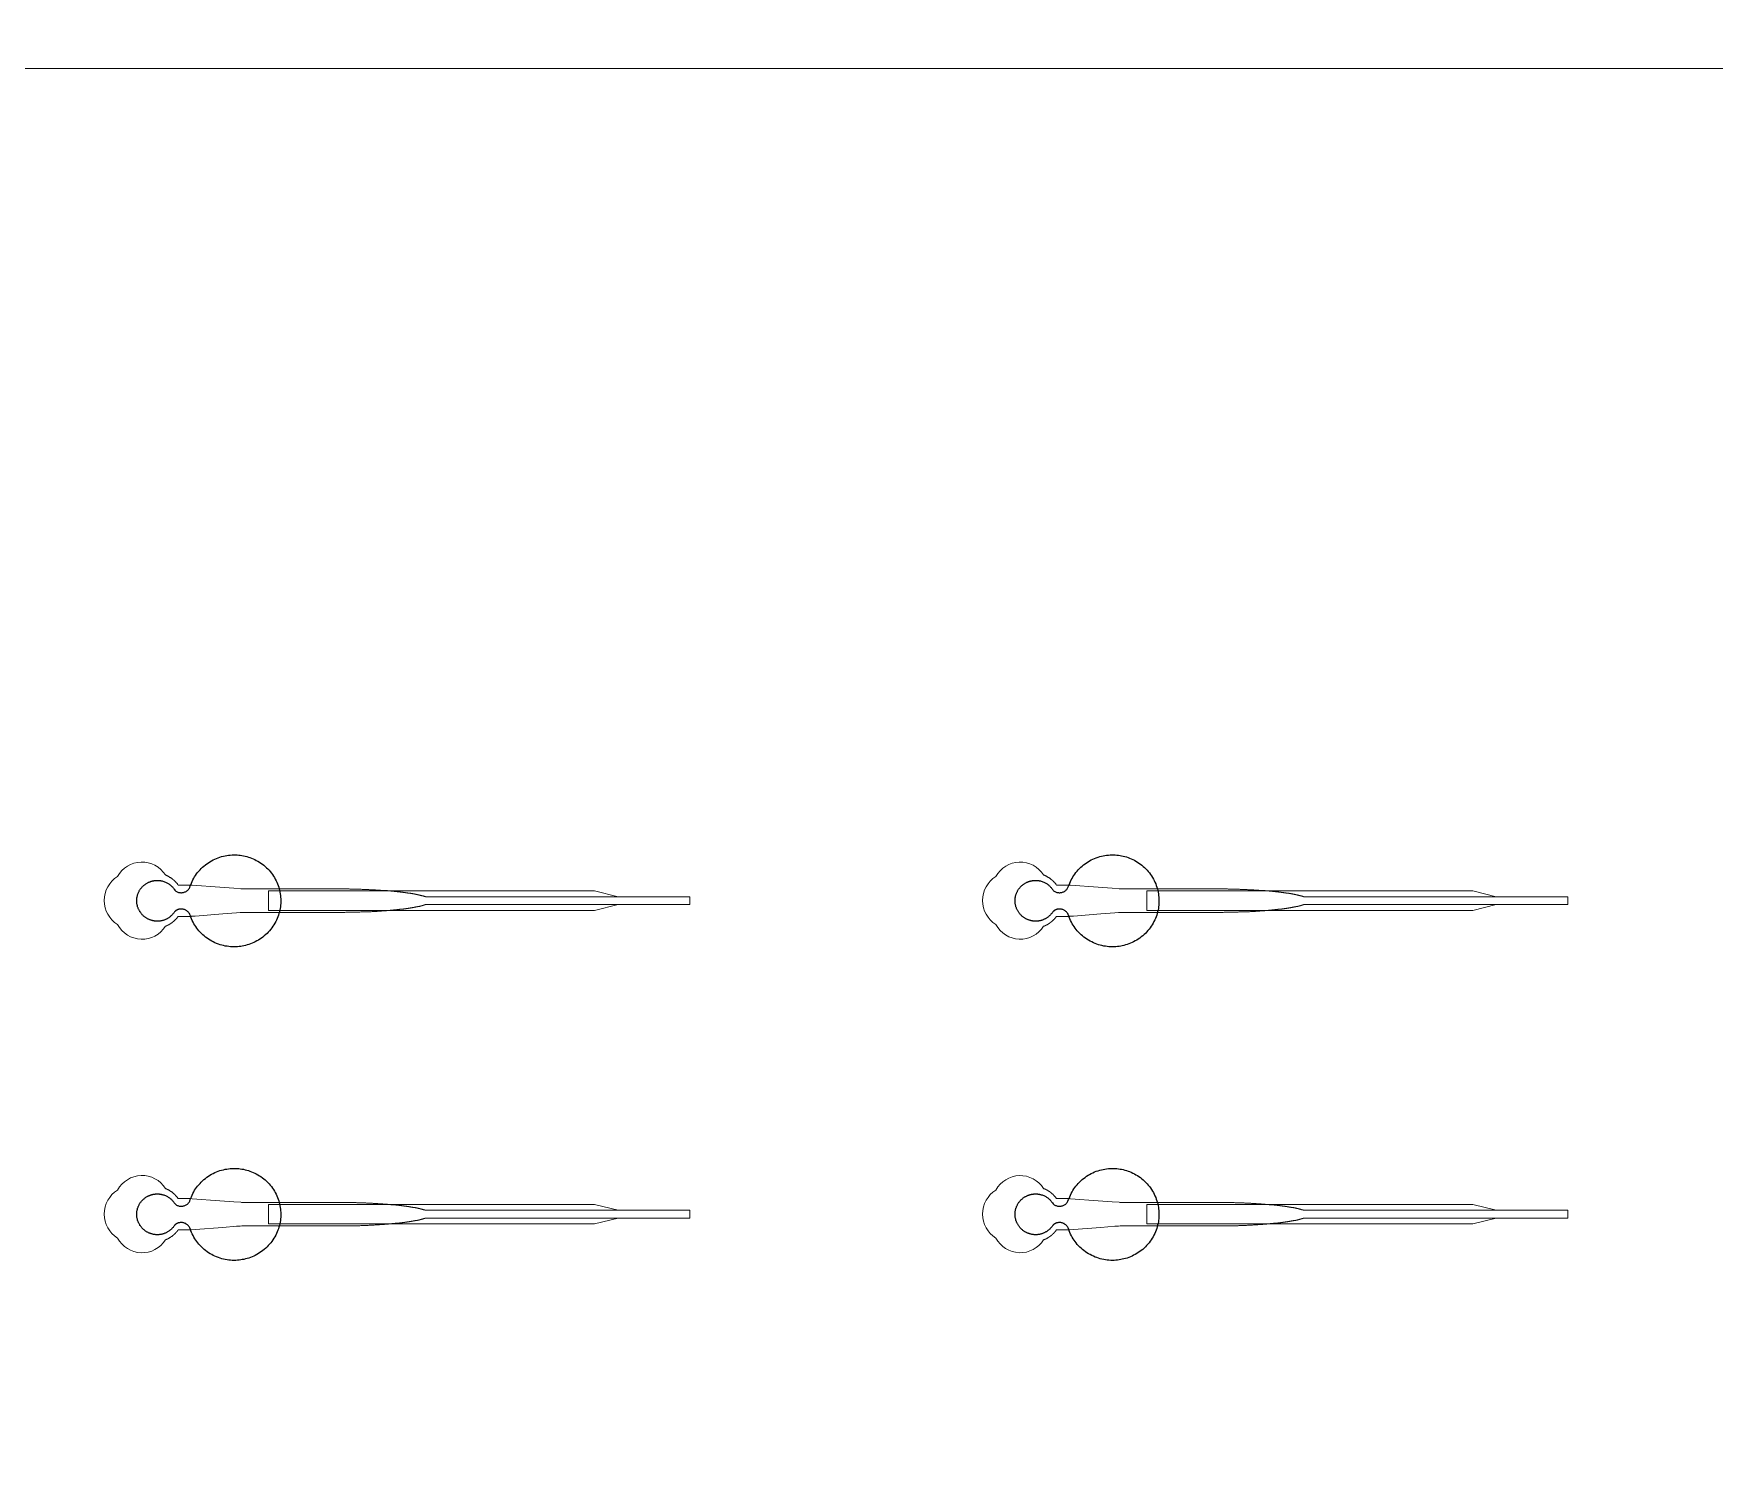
# Model space of a CAD drawing. Header units: inches. Extents: x -52997 to 52003, y -52254 to 52746.
# Drawn here: x -22241 to -11519, y 8474 to 17524 of the extents above; entities that cross this region are included whole.
import ezdxf

# ---------------------------------------------------------------- set-up
doc = ezdxf.new("R2010")
doc.units = ezdxf.units.IN
doc.header["$MEASUREMENT"] = 0
doc.layers.add('1', color=1, linetype='Continuous')
doc.layers.add('2', color=140, linetype='Continuous', lineweight=0)
doc.layers.add('3', color=90, linetype='Continuous', lineweight=0)

msp = doc.modelspace()

# ---------------------------------------------------------------- linework, layer by layer
at = {"layer": '1'}
for points in [[(-16283, -47486), (0, -47486), (16283, -47486, 5.999107)], [(-16250, -47286), (0, -47286), (16250, -47286, 5.986812)], [(-13686, -45486), (0, -45486), (13686, -45486, 6.794322)]]:
    msp.add_lwpolyline(points, format="xyb", close=True, dxfattribs=at)
msp.add_circle((-497, 246), 52500, dxfattribs=at)
for points in [[(-21343, 11921), (-21321, 11945), (-21289, 11939), (-21258, 11934), (-21244, 11905), (-21169, 11664), (-20917, 11702), (-20665, 11740), (-20664, 11992), (-20664, 12244), (-20916, 12282), (-21168, 12320), (-21244, 12079), (-21257, 12050), (-21288, 12045), (-21319, 12039), (-21341, 12061), (-21393, 12144), (-21487, 12118), (-21582, 12092), (-21583, 11994), (-21584, 11896), (-21490, 11868), (-21396, 11839), (-21343, 11921)], [(-15740, 11921), (-15718, 11945), (-15686, 11939), (-15655, 11934), (-15641, 11905), (-15566, 11664), (-15314, 11702), (-15062, 11740), (-15062, 11992), (-15062, 12244), (-15314, 12282), (-15565, 12320), (-15641, 12079), (-15654, 12050), (-15685, 12045), (-15716, 12039), (-15739, 12061), (-15790, 12144), (-15884, 12118), (-15979, 12092), (-15980, 11994), (-15981, 11896), (-15887, 11868), (-15794, 11839), (-15740, 11921)], [(-21343, 9921), (-21321, 9945), (-21289, 9939), (-21258, 9934), (-21244, 9905), (-21169, 9664), (-20917, 9702), (-20665, 9740), (-20664, 9992), (-20664, 10244), (-20916, 10282), (-21168, 10320), (-21244, 10079), (-21257, 10050), (-21288, 10045), (-21319, 10039), (-21341, 10061), (-21393, 10144), (-21487, 10118), (-21582, 10092), (-21583, 9994), (-21584, 9896), (-21490, 9868), (-21396, 9839), (-21343, 9921)], [(-15740, 9921), (-15718, 9945), (-15686, 9939), (-15655, 9934), (-15641, 9905), (-15566, 9664), (-15314, 9702), (-15062, 9740), (-15062, 9992), (-15062, 10244), (-15314, 10282), (-15565, 10320), (-15641, 10079), (-15654, 10050), (-15685, 10045), (-15716, 10039), (-15739, 10061), (-15790, 10144), (-15884, 10118), (-15979, 10092), (-15980, 9994), (-15981, 9896), (-15887, 9868), (-15794, 9839), (-15740, 9921)]]:
    msp.add_rational_spline(points, [1, 0.884783429184, 1, 0.884783429184, 1, 0.758252289935, 1, 0.758252289935, 1, 0.758252289935, 1, 0.758252289935, 1, 0.888941908896, 1, 0.888941908896, 1, 0.79946124759, 1, 0.79946124759, 1, 0.79946124759, 1, 0.79946124759, 1], degree=2, knots=[0, 0, 0, 0.969535, 0.969535, 1.939069, 1.939069, 3.359405, 3.359405, 4.779741, 4.779741, 6.200078, 6.200078, 7.620414, 7.620414, 8.571947, 8.571947, 9.52348, 9.52348, 10.812277, 10.812277, 12.101074, 12.101074, 13.389871, 13.389871, 14.678668, 14.678668, 14.678668], dxfattribs=at)
at = {"layer": '2'}
for points in [[(-16283, -47486), (0, -47486), (16283, -47486, 5.999107)], [(-16250, -47286), (0, -47286), (16250, -47286, 5.986812)], [(-13686, -45486), (0, -45486), (13686, -45486, 6.794322)], [(-21400, 11830), (-21400, 11830), (-21399, 11830), (-21398, 11830), (-21397, 11831), (-21397, 11831), (-21396, 11831), (-21395, 11832), (-21394, 11832), (-21393, 11832), (-21392, 11833), (-21392, 11833), (-21391, 11834), (-21390, 11834), (-21389, 11834), (-21388, 11835), (-21387, 11835), (-21386, 11836), (-21386, 11836), (-21385, 11836), (-21384, 11837), (-21383, 11837), (-21382, 11838), (-21381, 11838), (-21380, 11839), (-21380, 11839), (-21379, 11840), (-21378, 11840), (-21377, 11841), (-21376, 11841), (-21375, 11842), (-21374, 11842), (-21374, 11843), (-21373, 11843), (-21372, 11844), (-21371, 11844), (-21370, 11845), (-21369, 11845), (-21368, 11846), (-21368, 11846), (-21367, 11847), (-21366, 11847), (-21365, 11848), (-21364, 11849), (-21363, 11849), (-21363, 11850), (-21362, 11850), (-21361, 11851), (-21360, 11851), (-21359, 11852), (-21358, 11853), (-21358, 11853), (-21357, 11854), (-21356, 11855), (-21355, 11855), (-21354, 11856), (-21354, 11856), (-21353, 11857), (-21352, 11858), (-21351, 11858), (-21350, 11859), (-21350, 11860), (-21349, 11860), (-21348, 11861), (-21347, 11862), (-21347, 11862), (-21346, 11863), (-21345, 11864), (-21344, 11864), (-21344, 11865), (-21343, 11866), (-21342, 11866), (-21341, 11867), (-21341, 11868), (-21340, 11869), (-21339, 11869), (-21338, 11870), (-21338, 11871), (-21337, 11871), (-21336, 11872), (-21336, 11873), (-21335, 11874), (-21334, 11874), (-21333, 11875), (-21333, 11876), (-21332, 11876), (-21331, 11877), (-21331, 11878), (-21330, 11879), (-21330, 11879), (-21329, 11880), (-21328, 11881), (-21328, 11882), (-21327, 11882), (-21326, 11883), (-21326, 11884), (-21325, 11885), (-21325, 11885), (-21324, 11886), (-21323, 11887), (-21323, 11888), (-21322, 11889), (-21322, 11889), (-21321, 11890), (-21320, 11891), (-21320, 11892), (-21319, 11892), (-21319, 11893), (-21275, 11893), (-21253, 11893), (-21243, 11893), (-21240, 11893), (-21238, 11893), (-21238, 11893), (-21238, 11893), (-21238, 11893), (-21238, 11893), (-21238, 11893), (-21238, 11893), (-21238, 11893), (-21237, 11893), (-21236, 11893), (-21233, 11894), (-21211, 11895), (-21034, 11909), (-20946, 11916), (-20924, 11917), (-20913, 11918), (-20913, 11918), (-20912, 11918), (-20912, 11918), (-20912, 11918), (-20912, 11918), (-20912, 11918), (-20651, 11918), (-20645, 11918), (-20633, 11918), (-20532, 11918), (-20331, 11918), (-20319, 11918), (-20312, 11918), (-20309, 11918), (-20308, 11918), (-20307, 11918), (-20307, 11918), (-20307, 11918), (-20307, 11918), (-20307, 11918), (-20307, 11918), (-20306, 11918), (-20302, 11918), (-20297, 11918), (-20292, 11918), (-20288, 11918), (-20283, 11918), (-20278, 11918), (-20274, 11918), (-20269, 11918), (-20264, 11918), (-20260, 11918), (-20255, 11918), (-20250, 11919), (-20246, 11919), (-20241, 11919), (-20236, 11919), (-20231, 11919), (-20226, 11919), (-20222, 11919), (-20217, 11919), (-20212, 11919), (-20207, 11919), (-20203, 11919), (-20198, 11919), (-20193, 11920), (-20188, 11920), (-20183, 11920), (-20178, 11920), (-20174, 11920), (-20169, 11920), (-20164, 11920), (-20159, 11920), (-20154, 11921), (-20149, 11921), (-20145, 11921), (-20140, 11921), (-20135, 11921), (-20130, 11921), (-20125, 11922), (-20121, 11922), (-20116, 11922), (-20111, 11922), (-20106, 11922), (-20101, 11923), (-20096, 11923), (-20092, 11923), (-20087, 11923), (-20082, 11924), (-20077, 11924), (-20073, 11924), (-20068, 11924), (-20063, 11925), (-20058, 11925), (-20054, 11925), (-20049, 11925), (-20044, 11926), (-20040, 11926), (-20035, 11926), (-20030, 11927), (-20026, 11927), (-20021, 11927), (-20016, 11928), (-20012, 11928), (-20007, 11928), (-20005, 11928), (-20003, 11929), (-20000, 11929), (-19998, 11929), (-19996, 11929), (-19994, 11929), (-19991, 11929), (-19989, 11930), (-19987, 11930), (-19985, 11930), (-19982, 11930), (-19980, 11930), (-19978, 11930), (-19976, 11931), (-19974, 11931), (-19971, 11931), (-19969, 11931), (-19967, 11931), (-19965, 11932), (-19963, 11932), (-19960, 11932), (-19958, 11932), (-19956, 11932), (-19954, 11933), (-19952, 11933), (-19950, 11933), (-19947, 11933), (-19945, 11933), (-19943, 11934), (-19941, 11934), (-19939, 11934), (-19937, 11934), (-19935, 11934), (-19933, 11935), (-19931, 11935), (-19929, 11935), (-19926, 11935), (-19924, 11935), (-19922, 11936), (-19920, 11936), (-19918, 11936), (-19916, 11936), (-19914, 11936), (-19912, 11937), (-19910, 11937), (-19908, 11937), (-19906, 11937), (-19904, 11938), (-19902, 11938), (-19900, 11938), (-19898, 11938), (-19896, 11938), (-19894, 11939), (-19892, 11939), (-19890, 11939), (-19889, 11939), (-19887, 11940), (-19885, 11940), (-19883, 11940), (-19881, 11940), (-19879, 11941), (-19877, 11941), (-19875, 11941), (-19873, 11941), (-19872, 11942), (-19870, 11942), (-19868, 11942), (-19866, 11942), (-19864, 11943), (-19862, 11943), (-19861, 11943), (-19859, 11943), (-19857, 11944), (-19855, 11944), (-19854, 11944), (-19852, 11944), (-19850, 11945), (-19848, 11945), (-19847, 11945), (-19845, 11945), (-19843, 11946), (-19842, 11946), (-19840, 11946), (-19838, 11946), (-19837, 11947), (-19835, 11947), (-19833, 11947), (-19832, 11947), (-19830, 11948), (-19828, 11948), (-19827, 11948), (-19825, 11948), (-19824, 11949), (-19822, 11949), (-19820, 11949), (-19819, 11950), (-19817, 11950), (-19816, 11950), (-19814, 11950), (-19813, 11951), (-19811, 11951), (-19810, 11951), (-19808, 11951), (-19807, 11952), (-19805, 11952), (-19804, 11952), (-19803, 11953), (-19801, 11953), (-19800, 11953), (-19798, 11953), (-19797, 11954), (-19795, 11954), (-19794, 11954), (-19793, 11954), (-19791, 11955), (-19790, 11955), (-19789, 11955), (-19787, 11956), (-19786, 11956), (-19785, 11956), (-19783, 11956), (-19782, 11957), (-19781, 11957), (-19780, 11957), (-19778, 11958), (-19777, 11958), (-19776, 11958), (-19775, 11958), (-19774, 11959), (-19772, 11959), (-19771, 11959), (-19770, 11960), (-19769, 11960), (-19768, 11960), (-19767, 11961), (-19765, 11961), (-19764, 11961), (-19763, 11961), (-19762, 11962), (-19761, 11962), (-19760, 11962), (-19759, 11963), (-19758, 11963), (-19757, 11963), (-19756, 11963), (-19755, 11964), (-19754, 11964), (-19753, 11964), (-19752, 11965), (-19751, 11965), (-19750, 11965), (-19749, 11966), (-19748, 11966), (-19747, 11966), (-19746, 11966), (-19745, 11967), (-19744, 11967), (-19743, 11967), (-19743, 11968), (-19741, 11968), (-18055, 11968), (-18055, 12018), (-19741, 12018), (-19741, 12018), (-19742, 12019), (-19743, 12019), (-19744, 12019), (-19745, 12019), (-19746, 12020), (-19747, 12020), (-19748, 12020), (-19749, 12021), (-19749, 12021), (-19750, 12021), (-19751, 12022), (-19752, 12022), (-19753, 12022), (-19754, 12022), (-19755, 12023), (-19756, 12023), (-19757, 12023), (-19759, 12024), (-19760, 12024), (-19761, 12024), (-19762, 12025), (-19763, 12025), (-19764, 12025), (-19765, 12025), (-19766, 12026), (-19767, 12026), (-19768, 12026), (-19770, 12027), (-19771, 12027), (-19772, 12027), (-19773, 12027), (-19774, 12028), (-19776, 12028), (-19777, 12028), (-19778, 12029), (-19779, 12029), (-19781, 12029), (-19782, 12029), (-19783, 12030), (-19784, 12030), (-19786, 12030), (-19787, 12031), (-19788, 12031), (-19790, 12031), (-19791, 12031), (-19792, 12032), (-19794, 12032), (-19795, 12032), (-19797, 12033), (-19798, 12033), (-19799, 12033), (-19801, 12033), (-19802, 12034), (-19804, 12034), (-19805, 12034), (-19807, 12035), (-19808, 12035), (-19809, 12035), (-19811, 12035), (-19812, 12036), (-19814, 12036), (-19815, 12036), (-19817, 12037), (-19819, 12037), (-19820, 12037), (-19822, 12037), (-19823, 12038), (-19825, 12038), (-19826, 12038), (-19828, 12038), (-19830, 12039), (-19831, 12039), (-19833, 12039), (-19835, 12039), (-19836, 12040), (-19838, 12040), (-19840, 12040), (-19841, 12040), (-19843, 12041), (-19845, 12041), (-19846, 12041), (-19848, 12042), (-19850, 12042), (-19851, 12042), (-19853, 12042), (-19855, 12043), (-19857, 12043), (-19859, 12043), (-19860, 12043), (-19862, 12044), (-19864, 12044), (-19866, 12044), (-19868, 12044), (-19869, 12045), (-19871, 12045), (-19873, 12045), (-19875, 12045), (-19877, 12045), (-19879, 12046), (-19881, 12046), (-19882, 12046), (-19884, 12046), (-19886, 12047), (-19888, 12047), (-19890, 12047), (-19892, 12047), (-19894, 12048), (-19896, 12048), (-19898, 12048), (-19900, 12048), (-19902, 12049), (-19904, 12049), (-19906, 12049), (-19908, 12049), (-19910, 12049), (-19912, 12050), (-19914, 12050), (-19916, 12050), (-19918, 12050), (-19920, 12050), (-19922, 12051), (-19924, 12051), (-19926, 12051), (-19928, 12051), (-19930, 12052), (-19932, 12052), (-19934, 12052), (-19936, 12052), (-19939, 12052), (-19941, 12053), (-19943, 12053), (-19945, 12053), (-19947, 12053), (-19949, 12053), (-19951, 12054), (-19953, 12054), (-19956, 12054), (-19958, 12054), (-19960, 12054), (-19962, 12055), (-19964, 12055), (-19966, 12055), (-19969, 12055), (-19971, 12055), (-19973, 12055), (-19975, 12056), (-19977, 12056), (-19980, 12056), (-19982, 12056), (-19984, 12056), (-19986, 12057), (-19989, 12057), (-19991, 12057), (-19993, 12057), (-19995, 12057), (-19998, 12057), (-20000, 12058), (-20002, 12058), (-20004, 12058), (-20009, 12058), (-20013, 12059), (-20018, 12059), (-20023, 12059), (-20027, 12060), (-20032, 12060), (-20036, 12060), (-20041, 12060), (-20046, 12061), (-20051, 12061), (-20055, 12061), (-20060, 12062), (-20065, 12062), (-20069, 12062), (-20074, 12062), (-20079, 12063), (-20084, 12063), (-20088, 12063), (-20093, 12063), (-20098, 12063), (-20103, 12064), (-20107, 12064), (-20112, 12064), (-20117, 12064), (-20122, 12065), (-20127, 12065), (-20131, 12065), (-20136, 12065), (-20141, 12065), (-20146, 12065), (-20151, 12066), (-20156, 12066), (-20160, 12066), (-20165, 12066), (-20170, 12066), (-20175, 12066), (-20180, 12066), (-20184, 12067), (-20189, 12067), (-20194, 12067), (-20199, 12067), (-20203, 12067), (-20208, 12067), (-20213, 12067), (-20218, 12067), (-20223, 12067), (-20227, 12068), (-20232, 12068), (-20237, 12068), (-20241, 12068), (-20246, 12068), (-20251, 12068), (-20256, 12068), (-20260, 12068), (-20265, 12068), (-20270, 12068), (-20274, 12068), (-20279, 12068), (-20283, 12068), (-20288, 12068), (-20293, 12068), (-20295, 12068), (-20296, 12068), (-20296, 12068), (-20296, 12068), (-20296, 12068), (-20298, 12068), (-20304, 12068), (-20317, 12068), (-20368, 12068), (-20572, 12068), (-20623, 12068), (-20648, 12068), (-20655, 12068), (-20656, 12068), (-20912, 12068), (-20912, 12068), (-20912, 12068), (-20912, 12068), (-20913, 12068), (-20913, 12068), (-20913, 12068), (-20914, 12068), (-20920, 12069), (-20964, 12072), (-21052, 12079), (-21229, 12092), (-21235, 12093), (-21237, 12093), (-21238, 12093), (-21238, 12093), (-21238, 12093), (-21238, 12093), (-21238, 12093), (-21238, 12093), (-21238, 12093), (-21238, 12093), (-21239, 12093), (-21242, 12093), (-21247, 12093), (-21258, 12093), (-21280, 12093), (-21301, 12093), (-21312, 12093), (-21318, 12093), (-21318, 12093), (-21319, 12093), (-21319, 12093), (-21319, 12093), (-21319, 12093), (-21319, 12093), (-21319, 12093), (-21319, 12094), (-21320, 12095), (-21321, 12096), (-21322, 12097), (-21322, 12098), (-21323, 12099), (-21324, 12100), (-21325, 12102), (-21326, 12103), (-21327, 12104), (-21328, 12105), (-21329, 12106), (-21330, 12107), (-21331, 12108), (-21332, 12109), (-21333, 12110), (-21334, 12111), (-21335, 12113), (-21336, 12114), (-21337, 12115), (-21338, 12116), (-21339, 12117), (-21340, 12118), (-21341, 12119), (-21342, 12120), (-21343, 12121), (-21344, 12122), (-21345, 12123), (-21346, 12124), (-21348, 12125), (-21349, 12126), (-21350, 12127), (-21351, 12128), (-21352, 12129), (-21353, 12130), (-21355, 12131), (-21356, 12132), (-21357, 12133), (-21358, 12134), (-21360, 12135), (-21361, 12136), (-21362, 12136), (-21363, 12137), (-21365, 12138), (-21366, 12139), (-21367, 12140), (-21369, 12141), (-21370, 12142), (-21371, 12142), (-21373, 12143), (-21374, 12144), (-21375, 12145), (-21377, 12146), (-21378, 12146), (-21379, 12147), (-21381, 12148), (-21382, 12149), (-21383, 12149), (-21385, 12150), (-21386, 12151), (-21388, 12151), (-21389, 12152), (-21390, 12153), (-21392, 12153), (-21393, 12154), (-21395, 12155), (-21396, 12155), (-21398, 12156), (-21399, 12156), (-21400, 12157, 0.576044), (-21705, 12147, 0.560065), (-21705, 11841, 0.578435)], [(-15798, 11830), (-15797, 11830), (-15796, 11830), (-15796, 11830), (-15795, 11831), (-15794, 11831), (-15793, 11831), (-15792, 11832), (-15791, 11832), (-15790, 11832), (-15790, 11833), (-15789, 11833), (-15788, 11834), (-15787, 11834), (-15786, 11834), (-15785, 11835), (-15784, 11835), (-15784, 11836), (-15783, 11836), (-15782, 11836), (-15781, 11837), (-15780, 11837), (-15779, 11838), (-15778, 11838), (-15778, 11839), (-15777, 11839), (-15776, 11840), (-15775, 11840), (-15774, 11841), (-15773, 11841), (-15772, 11842), (-15772, 11842), (-15771, 11843), (-15770, 11843), (-15769, 11844), (-15768, 11844), (-15767, 11845), (-15767, 11845), (-15766, 11846), (-15765, 11846), (-15764, 11847), (-15763, 11847), (-15762, 11848), (-15761, 11849), (-15761, 11849), (-15760, 11850), (-15759, 11850), (-15758, 11851), (-15757, 11851), (-15757, 11852), (-15756, 11853), (-15755, 11853), (-15754, 11854), (-15753, 11855), (-15752, 11855), (-15752, 11856), (-15751, 11856), (-15750, 11857), (-15749, 11858), (-15748, 11858), (-15748, 11859), (-15747, 11860), (-15746, 11860), (-15745, 11861), (-15745, 11862), (-15744, 11862), (-15743, 11863), (-15742, 11864), (-15742, 11864), (-15741, 11865), (-15740, 11866), (-15739, 11866), (-15739, 11867), (-15738, 11868), (-15737, 11869), (-15736, 11869), (-15736, 11870), (-15735, 11871), (-15734, 11871), (-15733, 11872), (-15733, 11873), (-15732, 11874), (-15731, 11874), (-15731, 11875), (-15730, 11876), (-15729, 11876), (-15729, 11877), (-15728, 11878), (-15727, 11879), (-15727, 11879), (-15726, 11880), (-15725, 11881), (-15725, 11882), (-15724, 11882), (-15724, 11883), (-15723, 11884), (-15722, 11885), (-15722, 11885), (-15721, 11886), (-15721, 11887), (-15720, 11888), (-15719, 11889), (-15719, 11889), (-15718, 11890), (-15718, 11891), (-15717, 11892), (-15717, 11892), (-15716, 11893), (-15672, 11893), (-15651, 11893), (-15640, 11893), (-15637, 11893), (-15636, 11893), (-15636, 11893), (-15636, 11893), (-15636, 11893), (-15636, 11893), (-15636, 11893), (-15636, 11893), (-15635, 11893), (-15634, 11893), (-15633, 11893), (-15630, 11894), (-15608, 11895), (-15432, 11909), (-15343, 11916), (-15321, 11917), (-15310, 11918), (-15310, 11918), (-15310, 11918), (-15310, 11918), (-15310, 11918), (-15310, 11918), (-15309, 11918), (-15049, 11918), (-15042, 11918), (-15030, 11918), (-14929, 11918), (-14728, 11918), (-14716, 11918), (-14709, 11918), (-14706, 11918), (-14705, 11918), (-14704, 11918), (-14704, 11918), (-14704, 11918), (-14704, 11918), (-14704, 11918), (-14704, 11918), (-14703, 11918), (-14699, 11918), (-14694, 11918), (-14690, 11918), (-14685, 11918), (-14680, 11918), (-14676, 11918), (-14671, 11918), (-14666, 11918), (-14662, 11918), (-14657, 11918), (-14652, 11918), (-14647, 11919), (-14643, 11919), (-14638, 11919), (-14633, 11919), (-14628, 11919), (-14624, 11919), (-14619, 11919), (-14614, 11919), (-14609, 11919), (-14605, 11919), (-14600, 11919), (-14595, 11919), (-14590, 11920), (-14585, 11920), (-14581, 11920), (-14576, 11920), (-14571, 11920), (-14566, 11920), (-14561, 11920), (-14556, 11920), (-14552, 11921), (-14547, 11921), (-14542, 11921), (-14537, 11921), (-14532, 11921), (-14527, 11921), (-14523, 11922), (-14518, 11922), (-14513, 11922), (-14508, 11922), (-14503, 11922), (-14498, 11923), (-14494, 11923), (-14489, 11923), (-14484, 11923), (-14479, 11924), (-14475, 11924), (-14470, 11924), (-14465, 11924), (-14460, 11925), (-14456, 11925), (-14451, 11925), (-14446, 11925), (-14441, 11926), (-14437, 11926), (-14432, 11926), (-14427, 11927), (-14423, 11927), (-14418, 11927), (-14414, 11928), (-14409, 11928), (-14404, 11928), (-14402, 11928), (-14400, 11929), (-14398, 11929), (-14395, 11929), (-14393, 11929), (-14391, 11929), (-14389, 11929), (-14386, 11930), (-14384, 11930), (-14382, 11930), (-14380, 11930), (-14377, 11930), (-14375, 11930), (-14373, 11931), (-14371, 11931), (-14369, 11931), (-14366, 11931), (-14364, 11931), (-14362, 11932), (-14360, 11932), (-14358, 11932), (-14355, 11932), (-14353, 11932), (-14351, 11933), (-14349, 11933), (-14347, 11933), (-14345, 11933), (-14343, 11933), (-14340, 11934), (-14338, 11934), (-14336, 11934), (-14334, 11934), (-14332, 11934), (-14330, 11935), (-14328, 11935), (-14326, 11935), (-14324, 11935), (-14322, 11935), (-14320, 11936), (-14318, 11936), (-14315, 11936), (-14313, 11936), (-14311, 11936), (-14309, 11937), (-14307, 11937), (-14305, 11937), (-14303, 11937), (-14301, 11938), (-14299, 11938), (-14297, 11938), (-14295, 11938), (-14294, 11938), (-14292, 11939), (-14290, 11939), (-14288, 11939), (-14286, 11939), (-14284, 11940), (-14282, 11940), (-14280, 11940), (-14278, 11940), (-14276, 11941), (-14274, 11941), (-14273, 11941), (-14271, 11941), (-14269, 11942), (-14267, 11942), (-14265, 11942), (-14263, 11942), (-14262, 11943), (-14260, 11943), (-14258, 11943), (-14256, 11943), (-14254, 11944), (-14253, 11944), (-14251, 11944), (-14249, 11944), (-14247, 11945), (-14246, 11945), (-14244, 11945), (-14242, 11945), (-14240, 11946), (-14239, 11946), (-14237, 11946), (-14235, 11946), (-14234, 11947), (-14232, 11947), (-14230, 11947), (-14229, 11947), (-14227, 11948), (-14226, 11948), (-14224, 11948), (-14222, 11948), (-14221, 11949), (-14219, 11949), (-14218, 11949), (-14216, 11950), (-14215, 11950), (-14213, 11950), (-14212, 11950), (-14210, 11951), (-14209, 11951), (-14207, 11951), (-14206, 11951), (-14204, 11952), (-14203, 11952), (-14201, 11952), (-14200, 11953), (-14198, 11953), (-14197, 11953), (-14195, 11953), (-14194, 11954), (-14193, 11954), (-14191, 11954), (-14190, 11954), (-14189, 11955), (-14187, 11955), (-14186, 11955), (-14185, 11956), (-14183, 11956), (-14182, 11956), (-14181, 11956), (-14179, 11957), (-14178, 11957), (-14177, 11957), (-14176, 11958), (-14174, 11958), (-14173, 11958), (-14172, 11958), (-14171, 11959), (-14170, 11959), (-14168, 11959), (-14167, 11960), (-14166, 11960), (-14165, 11960), (-14164, 11961), (-14163, 11961), (-14162, 11961), (-14160, 11961), (-14159, 11962), (-14158, 11962), (-14157, 11962), (-14156, 11963), (-14155, 11963), (-14154, 11963), (-14153, 11963), (-14152, 11964), (-14151, 11964), (-14150, 11964), (-14149, 11965), (-14148, 11965), (-14147, 11965), (-14146, 11966), (-14145, 11966), (-14144, 11966), (-14143, 11966), (-14142, 11967), (-14142, 11967), (-14141, 11967), (-14140, 11968), (-14138, 11968), (-12453, 11968), (-12453, 12018), (-14138, 12018), (-14139, 12018), (-14139, 12019), (-14140, 12019), (-14141, 12019), (-14142, 12019), (-14143, 12020), (-14144, 12020), (-14145, 12020), (-14146, 12021), (-14147, 12021), (-14148, 12021), (-14149, 12022), (-14150, 12022), (-14151, 12022), (-14152, 12022), (-14153, 12023), (-14154, 12023), (-14155, 12023), (-14156, 12024), (-14157, 12024), (-14158, 12024), (-14159, 12025), (-14160, 12025), (-14161, 12025), (-14162, 12025), (-14163, 12026), (-14165, 12026), (-14166, 12026), (-14167, 12027), (-14168, 12027), (-14169, 12027), (-14170, 12027), (-14172, 12028), (-14173, 12028), (-14174, 12028), (-14175, 12029), (-14177, 12029), (-14178, 12029), (-14179, 12029), (-14180, 12030), (-14182, 12030), (-14183, 12030), (-14184, 12031), (-14186, 12031), (-14187, 12031), (-14188, 12031), (-14190, 12032), (-14191, 12032), (-14192, 12032), (-14194, 12033), (-14195, 12033), (-14197, 12033), (-14198, 12033), (-14199, 12034), (-14201, 12034), (-14202, 12034), (-14204, 12035), (-14205, 12035), (-14207, 12035), (-14208, 12035), (-14210, 12036), (-14211, 12036), (-14213, 12036), (-14214, 12037), (-14216, 12037), (-14217, 12037), (-14219, 12037), (-14220, 12038), (-14222, 12038), (-14224, 12038), (-14225, 12038), (-14227, 12039), (-14229, 12039), (-14230, 12039), (-14232, 12039), (-14233, 12040), (-14235, 12040), (-14237, 12040), (-14238, 12040), (-14240, 12041), (-14242, 12041), (-14244, 12041), (-14245, 12042), (-14247, 12042), (-14249, 12042), (-14250, 12042), (-14252, 12043), (-14254, 12043), (-14256, 12043), (-14258, 12043), (-14259, 12044), (-14261, 12044), (-14263, 12044), (-14265, 12044), (-14267, 12045), (-14268, 12045), (-14270, 12045), (-14272, 12045), (-14274, 12045), (-14276, 12046), (-14278, 12046), (-14280, 12046), (-14282, 12046), (-14283, 12047), (-14285, 12047), (-14287, 12047), (-14289, 12047), (-14291, 12048), (-14293, 12048), (-14295, 12048), (-14297, 12048), (-14299, 12049), (-14301, 12049), (-14303, 12049), (-14305, 12049), (-14307, 12049), (-14309, 12050), (-14311, 12050), (-14313, 12050), (-14315, 12050), (-14317, 12050), (-14319, 12051), (-14321, 12051), (-14323, 12051), (-14325, 12051), (-14327, 12052), (-14329, 12052), (-14332, 12052), (-14334, 12052), (-14336, 12052), (-14338, 12053), (-14340, 12053), (-14342, 12053), (-14344, 12053), (-14346, 12053), (-14348, 12054), (-14351, 12054), (-14353, 12054), (-14355, 12054), (-14357, 12054), (-14359, 12055), (-14361, 12055), (-14364, 12055), (-14366, 12055), (-14368, 12055), (-14370, 12055), (-14372, 12056), (-14375, 12056), (-14377, 12056), (-14379, 12056), (-14381, 12056), (-14384, 12057), (-14386, 12057), (-14388, 12057), (-14390, 12057), (-14392, 12057), (-14395, 12057), (-14397, 12058), (-14399, 12058), (-14402, 12058), (-14406, 12058), (-14411, 12059), (-14415, 12059), (-14420, 12059), (-14424, 12060), (-14429, 12060), (-14434, 12060), (-14438, 12060), (-14443, 12061), (-14448, 12061), (-14452, 12061), (-14457, 12062), (-14462, 12062), (-14467, 12062), (-14471, 12062), (-14476, 12063), (-14481, 12063), (-14486, 12063), (-14490, 12063), (-14495, 12063), (-14500, 12064), (-14505, 12064), (-14510, 12064), (-14514, 12064), (-14519, 12065), (-14524, 12065), (-14529, 12065), (-14534, 12065), (-14538, 12065), (-14543, 12065), (-14548, 12066), (-14553, 12066), (-14558, 12066), (-14562, 12066), (-14567, 12066), (-14572, 12066), (-14577, 12066), (-14582, 12067), (-14586, 12067), (-14591, 12067), (-14596, 12067), (-14601, 12067), (-14605, 12067), (-14610, 12067), (-14615, 12067), (-14620, 12067), (-14625, 12068), (-14629, 12068), (-14634, 12068), (-14639, 12068), (-14643, 12068), (-14648, 12068), (-14653, 12068), (-14657, 12068), (-14662, 12068), (-14667, 12068), (-14671, 12068), (-14676, 12068), (-14681, 12068), (-14685, 12068), (-14690, 12068), (-14692, 12068), (-14693, 12068), (-14693, 12068), (-14693, 12068), (-14693, 12068), (-14695, 12068), (-14701, 12068), (-14714, 12068), (-14765, 12068), (-14969, 12068), (-15020, 12068), (-15046, 12068), (-15052, 12068), (-15054, 12068), (-15309, 12068), (-15310, 12068), (-15310, 12068), (-15310, 12068), (-15310, 12068), (-15310, 12068), (-15310, 12068), (-15312, 12068), (-15317, 12069), (-15361, 12072), (-15450, 12079), (-15626, 12092), (-15632, 12093), (-15635, 12093), (-15635, 12093), (-15636, 12093), (-15636, 12093), (-15636, 12093), (-15636, 12093), (-15636, 12093), (-15636, 12093), (-15636, 12093), (-15636, 12093), (-15639, 12093), (-15644, 12093), (-15655, 12093), (-15677, 12093), (-15699, 12093), (-15710, 12093), (-15715, 12093), (-15716, 12093), (-15716, 12093), (-15716, 12093), (-15716, 12093), (-15716, 12093), (-15716, 12093), (-15716, 12093), (-15716, 12094), (-15717, 12095), (-15718, 12096), (-15719, 12097), (-15720, 12098), (-15721, 12099), (-15721, 12100), (-15722, 12102), (-15723, 12103), (-15724, 12104), (-15725, 12105), (-15726, 12106), (-15727, 12107), (-15728, 12108), (-15729, 12109), (-15730, 12110), (-15731, 12111), (-15732, 12113), (-15733, 12114), (-15734, 12115), (-15735, 12116), (-15736, 12117), (-15737, 12118), (-15738, 12119), (-15739, 12120), (-15740, 12121), (-15741, 12122), (-15742, 12123), (-15744, 12124), (-15745, 12125), (-15746, 12126), (-15747, 12127), (-15748, 12128), (-15749, 12129), (-15751, 12130), (-15752, 12131), (-15753, 12132), (-15754, 12133), (-15756, 12134), (-15757, 12135), (-15758, 12136), (-15759, 12136), (-15761, 12137), (-15762, 12138), (-15763, 12139), (-15764, 12140), (-15766, 12141), (-15767, 12142), (-15768, 12142), (-15770, 12143), (-15771, 12144), (-15772, 12145), (-15774, 12146), (-15775, 12146), (-15777, 12147), (-15778, 12148), (-15779, 12149), (-15781, 12149), (-15782, 12150), (-15783, 12151), (-15785, 12151), (-15786, 12152), (-15788, 12153), (-15789, 12153), (-15791, 12154), (-15792, 12155), (-15793, 12155), (-15795, 12156), (-15796, 12156), (-15798, 12157, 0.576044), (-16102, 12147, 0.560065), (-16102, 11841, 0.578435)], [(-21400, 9830), (-21400, 9830), (-21399, 9830), (-21398, 9830), (-21397, 9831), (-21397, 9831), (-21396, 9831), (-21395, 9832), (-21394, 9832), (-21393, 9832), (-21392, 9833), (-21392, 9833), (-21391, 9834), (-21390, 9834), (-21389, 9834), (-21388, 9835), (-21387, 9835), (-21386, 9836), (-21386, 9836), (-21385, 9836), (-21384, 9837), (-21383, 9837), (-21382, 9838), (-21381, 9838), (-21380, 9839), (-21380, 9839), (-21379, 9840), (-21378, 9840), (-21377, 9841), (-21376, 9841), (-21375, 9842), (-21374, 9842), (-21374, 9843), (-21373, 9843), (-21372, 9844), (-21371, 9844), (-21370, 9845), (-21369, 9845), (-21368, 9846), (-21368, 9846), (-21367, 9847), (-21366, 9847), (-21365, 9848), (-21364, 9849), (-21363, 9849), (-21363, 9850), (-21362, 9850), (-21361, 9851), (-21360, 9851), (-21359, 9852), (-21358, 9853), (-21358, 9853), (-21357, 9854), (-21356, 9855), (-21355, 9855), (-21354, 9856), (-21354, 9856), (-21353, 9857), (-21352, 9858), (-21351, 9858), (-21350, 9859), (-21350, 9860), (-21349, 9860), (-21348, 9861), (-21347, 9862), (-21347, 9862), (-21346, 9863), (-21345, 9864), (-21344, 9864), (-21344, 9865), (-21343, 9866), (-21342, 9866), (-21341, 9867), (-21341, 9868), (-21340, 9869), (-21339, 9869), (-21338, 9870), (-21338, 9871), (-21337, 9871), (-21336, 9872), (-21336, 9873), (-21335, 9874), (-21334, 9874), (-21333, 9875), (-21333, 9876), (-21332, 9876), (-21331, 9877), (-21331, 9878), (-21330, 9879), (-21330, 9879), (-21329, 9880), (-21328, 9881), (-21328, 9882), (-21327, 9882), (-21326, 9883), (-21326, 9884), (-21325, 9885), (-21325, 9885), (-21324, 9886), (-21323, 9887), (-21323, 9888), (-21322, 9889), (-21322, 9889), (-21321, 9890), (-21320, 9891), (-21320, 9892), (-21319, 9892), (-21319, 9893), (-21275, 9893), (-21253, 9893), (-21243, 9893), (-21240, 9893), (-21238, 9893), (-21238, 9893), (-21238, 9893), (-21238, 9893), (-21238, 9893), (-21238, 9893), (-21238, 9893), (-21238, 9893), (-21237, 9893), (-21236, 9893), (-21233, 9894), (-21211, 9895), (-21034, 9909), (-20946, 9916), (-20924, 9917), (-20913, 9918), (-20913, 9918), (-20912, 9918), (-20912, 9918), (-20912, 9918), (-20912, 9918), (-20912, 9918), (-20651, 9918), (-20645, 9918), (-20633, 9918), (-20532, 9918), (-20331, 9918), (-20319, 9918), (-20312, 9918), (-20309, 9918), (-20308, 9918), (-20307, 9918), (-20307, 9918), (-20307, 9918), (-20307, 9918), (-20307, 9918), (-20307, 9918), (-20306, 9918), (-20302, 9918), (-20297, 9918), (-20292, 9918), (-20288, 9918), (-20283, 9918), (-20278, 9918), (-20274, 9918), (-20269, 9918), (-20264, 9918), (-20260, 9918), (-20255, 9918), (-20250, 9919), (-20246, 9919), (-20241, 9919), (-20236, 9919), (-20231, 9919), (-20226, 9919), (-20222, 9919), (-20217, 9919), (-20212, 9919), (-20207, 9919), (-20203, 9919), (-20198, 9919), (-20193, 9920), (-20188, 9920), (-20183, 9920), (-20178, 9920), (-20174, 9920), (-20169, 9920), (-20164, 9920), (-20159, 9920), (-20154, 9921), (-20149, 9921), (-20145, 9921), (-20140, 9921), (-20135, 9921), (-20130, 9921), (-20125, 9922), (-20121, 9922), (-20116, 9922), (-20111, 9922), (-20106, 9922), (-20101, 9923), (-20096, 9923), (-20092, 9923), (-20087, 9923), (-20082, 9924), (-20077, 9924), (-20073, 9924), (-20068, 9924), (-20063, 9925), (-20058, 9925), (-20054, 9925), (-20049, 9925), (-20044, 9926), (-20040, 9926), (-20035, 9926), (-20030, 9927), (-20026, 9927), (-20021, 9927), (-20016, 9928), (-20012, 9928), (-20007, 9928), (-20005, 9928), (-20003, 9929), (-20000, 9929), (-19998, 9929), (-19996, 9929), (-19994, 9929), (-19991, 9929), (-19989, 9930), (-19987, 9930), (-19985, 9930), (-19982, 9930), (-19980, 9930), (-19978, 9930), (-19976, 9931), (-19974, 9931), (-19971, 9931), (-19969, 9931), (-19967, 9931), (-19965, 9932), (-19963, 9932), (-19960, 9932), (-19958, 9932), (-19956, 9932), (-19954, 9933), (-19952, 9933), (-19950, 9933), (-19947, 9933), (-19945, 9933), (-19943, 9934), (-19941, 9934), (-19939, 9934), (-19937, 9934), (-19935, 9934), (-19933, 9935), (-19931, 9935), (-19929, 9935), (-19926, 9935), (-19924, 9935), (-19922, 9936), (-19920, 9936), (-19918, 9936), (-19916, 9936), (-19914, 9936), (-19912, 9937), (-19910, 9937), (-19908, 9937), (-19906, 9937), (-19904, 9938), (-19902, 9938), (-19900, 9938), (-19898, 9938), (-19896, 9938), (-19894, 9939), (-19892, 9939), (-19890, 9939), (-19889, 9939), (-19887, 9940), (-19885, 9940), (-19883, 9940), (-19881, 9940), (-19879, 9941), (-19877, 9941), (-19875, 9941), (-19873, 9941), (-19872, 9942), (-19870, 9942), (-19868, 9942), (-19866, 9942), (-19864, 9943), (-19862, 9943), (-19861, 9943), (-19859, 9943), (-19857, 9944), (-19855, 9944), (-19854, 9944), (-19852, 9944), (-19850, 9945), (-19848, 9945), (-19847, 9945), (-19845, 9945), (-19843, 9946), (-19842, 9946), (-19840, 9946), (-19838, 9946), (-19837, 9947), (-19835, 9947), (-19833, 9947), (-19832, 9947), (-19830, 9948), (-19828, 9948), (-19827, 9948), (-19825, 9948), (-19824, 9949), (-19822, 9949), (-19820, 9949), (-19819, 9950), (-19817, 9950), (-19816, 9950), (-19814, 9950), (-19813, 9951), (-19811, 9951), (-19810, 9951), (-19808, 9951), (-19807, 9952), (-19805, 9952), (-19804, 9952), (-19803, 9953), (-19801, 9953), (-19800, 9953), (-19798, 9953), (-19797, 9954), (-19795, 9954), (-19794, 9954), (-19793, 9954), (-19791, 9955), (-19790, 9955), (-19789, 9955), (-19787, 9956), (-19786, 9956), (-19785, 9956), (-19783, 9956), (-19782, 9957), (-19781, 9957), (-19780, 9957), (-19778, 9958), (-19777, 9958), (-19776, 9958), (-19775, 9958), (-19774, 9959), (-19772, 9959), (-19771, 9959), (-19770, 9960), (-19769, 9960), (-19768, 9960), (-19767, 9961), (-19765, 9961), (-19764, 9961), (-19763, 9961), (-19762, 9962), (-19761, 9962), (-19760, 9962), (-19759, 9963), (-19758, 9963), (-19757, 9963), (-19756, 9963), (-19755, 9964), (-19754, 9964), (-19753, 9964), (-19752, 9965), (-19751, 9965), (-19750, 9965), (-19749, 9966), (-19748, 9966), (-19747, 9966), (-19746, 9966), (-19745, 9967), (-19744, 9967), (-19743, 9967), (-19743, 9968), (-19741, 9968), (-18055, 9968), (-18055, 10018), (-19741, 10018), (-19741, 10018), (-19742, 10019), (-19743, 10019), (-19744, 10019), (-19745, 10019), (-19746, 10020), (-19747, 10020), (-19748, 10020), (-19749, 10021), (-19749, 10021), (-19750, 10021), (-19751, 10022), (-19752, 10022), (-19753, 10022), (-19754, 10022), (-19755, 10023), (-19756, 10023), (-19757, 10023), (-19759, 10024), (-19760, 10024), (-19761, 10024), (-19762, 10025), (-19763, 10025), (-19764, 10025), (-19765, 10025), (-19766, 10026), (-19767, 10026), (-19768, 10026), (-19770, 10027), (-19771, 10027), (-19772, 10027), (-19773, 10027), (-19774, 10028), (-19776, 10028), (-19777, 10028), (-19778, 10029), (-19779, 10029), (-19781, 10029), (-19782, 10029), (-19783, 10030), (-19784, 10030), (-19786, 10030), (-19787, 10031), (-19788, 10031), (-19790, 10031), (-19791, 10031), (-19792, 10032), (-19794, 10032), (-19795, 10032), (-19797, 10033), (-19798, 10033), (-19799, 10033), (-19801, 10033), (-19802, 10034), (-19804, 10034), (-19805, 10034), (-19807, 10035), (-19808, 10035), (-19809, 10035), (-19811, 10035), (-19812, 10036), (-19814, 10036), (-19815, 10036), (-19817, 10037), (-19819, 10037), (-19820, 10037), (-19822, 10037), (-19823, 10038), (-19825, 10038), (-19826, 10038), (-19828, 10038), (-19830, 10039), (-19831, 10039), (-19833, 10039), (-19835, 10039), (-19836, 10040), (-19838, 10040), (-19840, 10040), (-19841, 10040), (-19843, 10041), (-19845, 10041), (-19846, 10041), (-19848, 10042), (-19850, 10042), (-19851, 10042), (-19853, 10042), (-19855, 10043), (-19857, 10043), (-19859, 10043), (-19860, 10043), (-19862, 10044), (-19864, 10044), (-19866, 10044), (-19868, 10044), (-19869, 10045), (-19871, 10045), (-19873, 10045), (-19875, 10045), (-19877, 10045), (-19879, 10046), (-19881, 10046), (-19882, 10046), (-19884, 10046), (-19886, 10047), (-19888, 10047), (-19890, 10047), (-19892, 10047), (-19894, 10048), (-19896, 10048), (-19898, 10048), (-19900, 10048), (-19902, 10049), (-19904, 10049), (-19906, 10049), (-19908, 10049), (-19910, 10049), (-19912, 10050), (-19914, 10050), (-19916, 10050), (-19918, 10050), (-19920, 10050), (-19922, 10051), (-19924, 10051), (-19926, 10051), (-19928, 10051), (-19930, 10052), (-19932, 10052), (-19934, 10052), (-19936, 10052), (-19939, 10052), (-19941, 10053), (-19943, 10053), (-19945, 10053), (-19947, 10053), (-19949, 10053), (-19951, 10054), (-19953, 10054), (-19956, 10054), (-19958, 10054), (-19960, 10054), (-19962, 10055), (-19964, 10055), (-19966, 10055), (-19969, 10055), (-19971, 10055), (-19973, 10055), (-19975, 10056), (-19977, 10056), (-19980, 10056), (-19982, 10056), (-19984, 10056), (-19986, 10057), (-19989, 10057), (-19991, 10057), (-19993, 10057), (-19995, 10057), (-19998, 10057), (-20000, 10058), (-20002, 10058), (-20004, 10058), (-20009, 10058), (-20013, 10059), (-20018, 10059), (-20023, 10059), (-20027, 10060), (-20032, 10060), (-20036, 10060), (-20041, 10060), (-20046, 10061), (-20051, 10061), (-20055, 10061), (-20060, 10062), (-20065, 10062), (-20069, 10062), (-20074, 10062), (-20079, 10063), (-20084, 10063), (-20088, 10063), (-20093, 10063), (-20098, 10063), (-20103, 10064), (-20107, 10064), (-20112, 10064), (-20117, 10064), (-20122, 10065), (-20127, 10065), (-20131, 10065), (-20136, 10065), (-20141, 10065), (-20146, 10065), (-20151, 10066), (-20156, 10066), (-20160, 10066), (-20165, 10066), (-20170, 10066), (-20175, 10066), (-20180, 10066), (-20184, 10067), (-20189, 10067), (-20194, 10067), (-20199, 10067), (-20203, 10067), (-20208, 10067), (-20213, 10067), (-20218, 10067), (-20223, 10067), (-20227, 10068), (-20232, 10068), (-20237, 10068), (-20241, 10068), (-20246, 10068), (-20251, 10068), (-20256, 10068), (-20260, 10068), (-20265, 10068), (-20270, 10068), (-20274, 10068), (-20279, 10068), (-20283, 10068), (-20288, 10068), (-20293, 10068), (-20295, 10068), (-20296, 10068), (-20296, 10068), (-20296, 10068), (-20296, 10068), (-20298, 10068), (-20304, 10068), (-20317, 10068), (-20368, 10068), (-20572, 10068), (-20623, 10068), (-20648, 10068), (-20655, 10068), (-20656, 10068), (-20912, 10068), (-20912, 10068), (-20912, 10068), (-20912, 10068), (-20913, 10068), (-20913, 10068), (-20913, 10068), (-20914, 10068), (-20920, 10069), (-20964, 10072), (-21052, 10079), (-21229, 10092), (-21235, 10093), (-21237, 10093), (-21238, 10093), (-21238, 10093), (-21238, 10093), (-21238, 10093), (-21238, 10093), (-21238, 10093), (-21238, 10093), (-21238, 10093), (-21239, 10093), (-21242, 10093), (-21247, 10093), (-21258, 10093), (-21280, 10093), (-21301, 10093), (-21312, 10093), (-21318, 10093), (-21318, 10093), (-21319, 10093), (-21319, 10093), (-21319, 10093), (-21319, 10093), (-21319, 10093), (-21319, 10093), (-21319, 10094), (-21320, 10095), (-21321, 10096), (-21322, 10097), (-21322, 10098), (-21323, 10099), (-21324, 10100), (-21325, 10102), (-21326, 10103), (-21327, 10104), (-21328, 10105), (-21329, 10106), (-21330, 10107), (-21331, 10108), (-21332, 10109), (-21333, 10110), (-21334, 10111), (-21335, 10113), (-21336, 10114), (-21337, 10115), (-21338, 10116), (-21339, 10117), (-21340, 10118), (-21341, 10119), (-21342, 10120), (-21343, 10121), (-21344, 10122), (-21345, 10123), (-21346, 10124), (-21348, 10125), (-21349, 10126), (-21350, 10127), (-21351, 10128), (-21352, 10129), (-21353, 10130), (-21355, 10131), (-21356, 10132), (-21357, 10133), (-21358, 10134), (-21360, 10135), (-21361, 10136), (-21362, 10136), (-21363, 10137), (-21365, 10138), (-21366, 10139), (-21367, 10140), (-21369, 10141), (-21370, 10142), (-21371, 10142), (-21373, 10143), (-21374, 10144), (-21375, 10145), (-21377, 10146), (-21378, 10146), (-21379, 10147), (-21381, 10148), (-21382, 10149), (-21383, 10149), (-21385, 10150), (-21386, 10151), (-21388, 10151), (-21389, 10152), (-21390, 10153), (-21392, 10153), (-21393, 10154), (-21395, 10155), (-21396, 10155), (-21398, 10156), (-21399, 10156), (-21400, 10157, 0.576044), (-21705, 10147, 0.560065), (-21705, 9841, 0.578435)], [(-15798, 9830), (-15797, 9830), (-15796, 9830), (-15796, 9830), (-15795, 9831), (-15794, 9831), (-15793, 9831), (-15792, 9832), (-15791, 9832), (-15790, 9832), (-15790, 9833), (-15789, 9833), (-15788, 9834), (-15787, 9834), (-15786, 9834), (-15785, 9835), (-15784, 9835), (-15784, 9836), (-15783, 9836), (-15782, 9836), (-15781, 9837), (-15780, 9837), (-15779, 9838), (-15778, 9838), (-15778, 9839), (-15777, 9839), (-15776, 9840), (-15775, 9840), (-15774, 9841), (-15773, 9841), (-15772, 9842), (-15772, 9842), (-15771, 9843), (-15770, 9843), (-15769, 9844), (-15768, 9844), (-15767, 9845), (-15767, 9845), (-15766, 9846), (-15765, 9846), (-15764, 9847), (-15763, 9847), (-15762, 9848), (-15761, 9849), (-15761, 9849), (-15760, 9850), (-15759, 9850), (-15758, 9851), (-15757, 9851), (-15757, 9852), (-15756, 9853), (-15755, 9853), (-15754, 9854), (-15753, 9855), (-15752, 9855), (-15752, 9856), (-15751, 9856), (-15750, 9857), (-15749, 9858), (-15748, 9858), (-15748, 9859), (-15747, 9860), (-15746, 9860), (-15745, 9861), (-15745, 9862), (-15744, 9862), (-15743, 9863), (-15742, 9864), (-15742, 9864), (-15741, 9865), (-15740, 9866), (-15739, 9866), (-15739, 9867), (-15738, 9868), (-15737, 9869), (-15736, 9869), (-15736, 9870), (-15735, 9871), (-15734, 9871), (-15733, 9872), (-15733, 9873), (-15732, 9874), (-15731, 9874), (-15731, 9875), (-15730, 9876), (-15729, 9876), (-15729, 9877), (-15728, 9878), (-15727, 9879), (-15727, 9879), (-15726, 9880), (-15725, 9881), (-15725, 9882), (-15724, 9882), (-15724, 9883), (-15723, 9884), (-15722, 9885), (-15722, 9885), (-15721, 9886), (-15721, 9887), (-15720, 9888), (-15719, 9889), (-15719, 9889), (-15718, 9890), (-15718, 9891), (-15717, 9892), (-15717, 9892), (-15716, 9893), (-15672, 9893), (-15651, 9893), (-15640, 9893), (-15637, 9893), (-15636, 9893), (-15636, 9893), (-15636, 9893), (-15636, 9893), (-15636, 9893), (-15636, 9893), (-15636, 9893), (-15635, 9893), (-15634, 9893), (-15633, 9893), (-15630, 9894), (-15608, 9895), (-15432, 9909), (-15343, 9916), (-15321, 9917), (-15310, 9918), (-15310, 9918), (-15310, 9918), (-15310, 9918), (-15310, 9918), (-15310, 9918), (-15309, 9918), (-15049, 9918), (-15042, 9918), (-15030, 9918), (-14929, 9918), (-14728, 9918), (-14716, 9918), (-14709, 9918), (-14706, 9918), (-14705, 9918), (-14704, 9918), (-14704, 9918), (-14704, 9918), (-14704, 9918), (-14704, 9918), (-14704, 9918), (-14703, 9918), (-14699, 9918), (-14694, 9918), (-14690, 9918), (-14685, 9918), (-14680, 9918), (-14676, 9918), (-14671, 9918), (-14666, 9918), (-14662, 9918), (-14657, 9918), (-14652, 9918), (-14647, 9919), (-14643, 9919), (-14638, 9919), (-14633, 9919), (-14628, 9919), (-14624, 9919), (-14619, 9919), (-14614, 9919), (-14609, 9919), (-14605, 9919), (-14600, 9919), (-14595, 9919), (-14590, 9920), (-14585, 9920), (-14581, 9920), (-14576, 9920), (-14571, 9920), (-14566, 9920), (-14561, 9920), (-14556, 9920), (-14552, 9921), (-14547, 9921), (-14542, 9921), (-14537, 9921), (-14532, 9921), (-14527, 9921), (-14523, 9922), (-14518, 9922), (-14513, 9922), (-14508, 9922), (-14503, 9922), (-14498, 9923), (-14494, 9923), (-14489, 9923), (-14484, 9923), (-14479, 9924), (-14475, 9924), (-14470, 9924), (-14465, 9924), (-14460, 9925), (-14456, 9925), (-14451, 9925), (-14446, 9925), (-14441, 9926), (-14437, 9926), (-14432, 9926), (-14427, 9927), (-14423, 9927), (-14418, 9927), (-14414, 9928), (-14409, 9928), (-14404, 9928), (-14402, 9928), (-14400, 9929), (-14398, 9929), (-14395, 9929), (-14393, 9929), (-14391, 9929), (-14389, 9929), (-14386, 9930), (-14384, 9930), (-14382, 9930), (-14380, 9930), (-14377, 9930), (-14375, 9930), (-14373, 9931), (-14371, 9931), (-14369, 9931), (-14366, 9931), (-14364, 9931), (-14362, 9932), (-14360, 9932), (-14358, 9932), (-14355, 9932), (-14353, 9932), (-14351, 9933), (-14349, 9933), (-14347, 9933), (-14345, 9933), (-14343, 9933), (-14340, 9934), (-14338, 9934), (-14336, 9934), (-14334, 9934), (-14332, 9934), (-14330, 9935), (-14328, 9935), (-14326, 9935), (-14324, 9935), (-14322, 9935), (-14320, 9936), (-14318, 9936), (-14315, 9936), (-14313, 9936), (-14311, 9936), (-14309, 9937), (-14307, 9937), (-14305, 9937), (-14303, 9937), (-14301, 9938), (-14299, 9938), (-14297, 9938), (-14295, 9938), (-14294, 9938), (-14292, 9939), (-14290, 9939), (-14288, 9939), (-14286, 9939), (-14284, 9940), (-14282, 9940), (-14280, 9940), (-14278, 9940), (-14276, 9941), (-14274, 9941), (-14273, 9941), (-14271, 9941), (-14269, 9942), (-14267, 9942), (-14265, 9942), (-14263, 9942), (-14262, 9943), (-14260, 9943), (-14258, 9943), (-14256, 9943), (-14254, 9944), (-14253, 9944), (-14251, 9944), (-14249, 9944), (-14247, 9945), (-14246, 9945), (-14244, 9945), (-14242, 9945), (-14240, 9946), (-14239, 9946), (-14237, 9946), (-14235, 9946), (-14234, 9947), (-14232, 9947), (-14230, 9947), (-14229, 9947), (-14227, 9948), (-14226, 9948), (-14224, 9948), (-14222, 9948), (-14221, 9949), (-14219, 9949), (-14218, 9949), (-14216, 9950), (-14215, 9950), (-14213, 9950), (-14212, 9950), (-14210, 9951), (-14209, 9951), (-14207, 9951), (-14206, 9951), (-14204, 9952), (-14203, 9952), (-14201, 9952), (-14200, 9953), (-14198, 9953), (-14197, 9953), (-14195, 9953), (-14194, 9954), (-14193, 9954), (-14191, 9954), (-14190, 9954), (-14189, 9955), (-14187, 9955), (-14186, 9955), (-14185, 9956), (-14183, 9956), (-14182, 9956), (-14181, 9956), (-14179, 9957), (-14178, 9957), (-14177, 9957), (-14176, 9958), (-14174, 9958), (-14173, 9958), (-14172, 9958), (-14171, 9959), (-14170, 9959), (-14168, 9959), (-14167, 9960), (-14166, 9960), (-14165, 9960), (-14164, 9961), (-14163, 9961), (-14162, 9961), (-14160, 9961), (-14159, 9962), (-14158, 9962), (-14157, 9962), (-14156, 9963), (-14155, 9963), (-14154, 9963), (-14153, 9963), (-14152, 9964), (-14151, 9964), (-14150, 9964), (-14149, 9965), (-14148, 9965), (-14147, 9965), (-14146, 9966), (-14145, 9966), (-14144, 9966), (-14143, 9966), (-14142, 9967), (-14142, 9967), (-14141, 9967), (-14140, 9968), (-14138, 9968), (-12453, 9968), (-12453, 10018), (-14138, 10018), (-14139, 10018), (-14139, 10019), (-14140, 10019), (-14141, 10019), (-14142, 10019), (-14143, 10020), (-14144, 10020), (-14145, 10020), (-14146, 10021), (-14147, 10021), (-14148, 10021), (-14149, 10022), (-14150, 10022), (-14151, 10022), (-14152, 10022), (-14153, 10023), (-14154, 10023), (-14155, 10023), (-14156, 10024), (-14157, 10024), (-14158, 10024), (-14159, 10025), (-14160, 10025), (-14161, 10025), (-14162, 10025), (-14163, 10026), (-14165, 10026), (-14166, 10026), (-14167, 10027), (-14168, 10027), (-14169, 10027), (-14170, 10027), (-14172, 10028), (-14173, 10028), (-14174, 10028), (-14175, 10029), (-14177, 10029), (-14178, 10029), (-14179, 10029), (-14180, 10030), (-14182, 10030), (-14183, 10030), (-14184, 10031), (-14186, 10031), (-14187, 10031), (-14188, 10031), (-14190, 10032), (-14191, 10032), (-14192, 10032), (-14194, 10033), (-14195, 10033), (-14197, 10033), (-14198, 10033), (-14199, 10034), (-14201, 10034), (-14202, 10034), (-14204, 10035), (-14205, 10035), (-14207, 10035), (-14208, 10035), (-14210, 10036), (-14211, 10036), (-14213, 10036), (-14214, 10037), (-14216, 10037), (-14217, 10037), (-14219, 10037), (-14220, 10038), (-14222, 10038), (-14224, 10038), (-14225, 10038), (-14227, 10039), (-14229, 10039), (-14230, 10039), (-14232, 10039), (-14233, 10040), (-14235, 10040), (-14237, 10040), (-14238, 10040), (-14240, 10041), (-14242, 10041), (-14244, 10041), (-14245, 10042), (-14247, 10042), (-14249, 10042), (-14250, 10042), (-14252, 10043), (-14254, 10043), (-14256, 10043), (-14258, 10043), (-14259, 10044), (-14261, 10044), (-14263, 10044), (-14265, 10044), (-14267, 10045), (-14268, 10045), (-14270, 10045), (-14272, 10045), (-14274, 10045), (-14276, 10046), (-14278, 10046), (-14280, 10046), (-14282, 10046), (-14283, 10047), (-14285, 10047), (-14287, 10047), (-14289, 10047), (-14291, 10048), (-14293, 10048), (-14295, 10048), (-14297, 10048), (-14299, 10049), (-14301, 10049), (-14303, 10049), (-14305, 10049), (-14307, 10049), (-14309, 10050), (-14311, 10050), (-14313, 10050), (-14315, 10050), (-14317, 10050), (-14319, 10051), (-14321, 10051), (-14323, 10051), (-14325, 10051), (-14327, 10052), (-14329, 10052), (-14332, 10052), (-14334, 10052), (-14336, 10052), (-14338, 10053), (-14340, 10053), (-14342, 10053), (-14344, 10053), (-14346, 10053), (-14348, 10054), (-14351, 10054), (-14353, 10054), (-14355, 10054), (-14357, 10054), (-14359, 10055), (-14361, 10055), (-14364, 10055), (-14366, 10055), (-14368, 10055), (-14370, 10055), (-14372, 10056), (-14375, 10056), (-14377, 10056), (-14379, 10056), (-14381, 10056), (-14384, 10057), (-14386, 10057), (-14388, 10057), (-14390, 10057), (-14392, 10057), (-14395, 10057), (-14397, 10058), (-14399, 10058), (-14402, 10058), (-14406, 10058), (-14411, 10059), (-14415, 10059), (-14420, 10059), (-14424, 10060), (-14429, 10060), (-14434, 10060), (-14438, 10060), (-14443, 10061), (-14448, 10061), (-14452, 10061), (-14457, 10062), (-14462, 10062), (-14467, 10062), (-14471, 10062), (-14476, 10063), (-14481, 10063), (-14486, 10063), (-14490, 10063), (-14495, 10063), (-14500, 10064), (-14505, 10064), (-14510, 10064), (-14514, 10064), (-14519, 10065), (-14524, 10065), (-14529, 10065), (-14534, 10065), (-14538, 10065), (-14543, 10065), (-14548, 10066), (-14553, 10066), (-14558, 10066), (-14562, 10066), (-14567, 10066), (-14572, 10066), (-14577, 10066), (-14582, 10067), (-14586, 10067), (-14591, 10067), (-14596, 10067), (-14601, 10067), (-14605, 10067), (-14610, 10067), (-14615, 10067), (-14620, 10067), (-14625, 10068), (-14629, 10068), (-14634, 10068), (-14639, 10068), (-14643, 10068), (-14648, 10068), (-14653, 10068), (-14657, 10068), (-14662, 10068), (-14667, 10068), (-14671, 10068), (-14676, 10068), (-14681, 10068), (-14685, 10068), (-14690, 10068), (-14692, 10068), (-14693, 10068), (-14693, 10068), (-14693, 10068), (-14693, 10068), (-14695, 10068), (-14701, 10068), (-14714, 10068), (-14765, 10068), (-14969, 10068), (-15020, 10068), (-15046, 10068), (-15052, 10068), (-15054, 10068), (-15309, 10068), (-15310, 10068), (-15310, 10068), (-15310, 10068), (-15310, 10068), (-15310, 10068), (-15310, 10068), (-15312, 10068), (-15317, 10069), (-15361, 10072), (-15450, 10079), (-15626, 10092), (-15632, 10093), (-15635, 10093), (-15635, 10093), (-15636, 10093), (-15636, 10093), (-15636, 10093), (-15636, 10093), (-15636, 10093), (-15636, 10093), (-15636, 10093), (-15636, 10093), (-15639, 10093), (-15644, 10093), (-15655, 10093), (-15677, 10093), (-15699, 10093), (-15710, 10093), (-15715, 10093), (-15716, 10093), (-15716, 10093), (-15716, 10093), (-15716, 10093), (-15716, 10093), (-15716, 10093), (-15716, 10093), (-15716, 10094), (-15717, 10095), (-15718, 10096), (-15719, 10097), (-15720, 10098), (-15721, 10099), (-15721, 10100), (-15722, 10102), (-15723, 10103), (-15724, 10104), (-15725, 10105), (-15726, 10106), (-15727, 10107), (-15728, 10108), (-15729, 10109), (-15730, 10110), (-15731, 10111), (-15732, 10113), (-15733, 10114), (-15734, 10115), (-15735, 10116), (-15736, 10117), (-15737, 10118), (-15738, 10119), (-15739, 10120), (-15740, 10121), (-15741, 10122), (-15742, 10123), (-15744, 10124), (-15745, 10125), (-15746, 10126), (-15747, 10127), (-15748, 10128), (-15749, 10129), (-15751, 10130), (-15752, 10131), (-15753, 10132), (-15754, 10133), (-15756, 10134), (-15757, 10135), (-15758, 10136), (-15759, 10136), (-15761, 10137), (-15762, 10138), (-15763, 10139), (-15764, 10140), (-15766, 10141), (-15767, 10142), (-15768, 10142), (-15770, 10143), (-15771, 10144), (-15772, 10145), (-15774, 10146), (-15775, 10146), (-15777, 10147), (-15778, 10148), (-15779, 10149), (-15781, 10149), (-15782, 10150), (-15783, 10151), (-15785, 10151), (-15786, 10152), (-15788, 10153), (-15789, 10153), (-15791, 10154), (-15792, 10155), (-15793, 10155), (-15795, 10156), (-15796, 10156), (-15798, 10157, 0.576044), (-16102, 10147, 0.560065), (-16102, 9841, 0.578435)]]:
    msp.add_lwpolyline(points, format="xyb", close=True, dxfattribs=at)
msp.add_lwpolyline([(31452, 17302), (31452, -18945), (-31548, -18945), (-31548, 17302)], close=True, dxfattribs=at)
for points in [[(-20656, 11918), (-20655, 11918), (-20651, 11918)], [(-15053, 11918), (-15052, 11918), (-15049, 11918)], [(-20656, 9918), (-20655, 9918), (-20651, 9918)], [(-15053, 9918), (-15052, 9918), (-15049, 9918)]]:
    msp.add_lwpolyline(points, dxfattribs=at)
msp.add_circle((-497, 246), 52500, dxfattribs=at)
at = {"layer": '3'}
for points in [[(-16283, -47486), (0, -47486), (16283, -47486, 5.999107)], [(-16283, -47486), (0, -47486), (16283, -47486, 5.999107)], [(-16250, -47286), (0, -47286), (16250, -47286, 5.986812)], [(-16250, -47286), (0, -47286), (16250, -47286, 5.986812)], [(-13686, -45486), (0, -45486), (13686, -45486, 6.794322)], [(-13686, -45486), (0, -45486), (13686, -45486, 6.794322)]]:
    msp.add_lwpolyline(points, format="xyb", close=True, dxfattribs=at)
for points in [[(-20742, 12056), (-18662, 12056), (-18512, 12018), (-18055, 12018), (-18055, 11968), (-18512, 11968), (-18662, 11931), (-20742, 11931)], [(-15139, 12056), (-13060, 12056), (-12910, 12018), (-12453, 12018), (-12453, 11968), (-12910, 11968), (-13060, 11931), (-15139, 11931)], [(-20742, 10056), (-18662, 10056), (-18512, 10018), (-18055, 10018), (-18055, 9968), (-18512, 9968), (-18662, 9931), (-20742, 9931)], [(-15139, 10056), (-13060, 10056), (-12910, 10018), (-12453, 10018), (-12453, 9968), (-12910, 9968), (-13060, 9931), (-15139, 9931)]]:
    msp.add_lwpolyline(points, close=True, dxfattribs=at)
msp.add_circle((-497, 246), 52500, dxfattribs=at)
msp.add_circle((-497, 246), 52500, dxfattribs=at)

doc.saveas('drawing.dxf')
